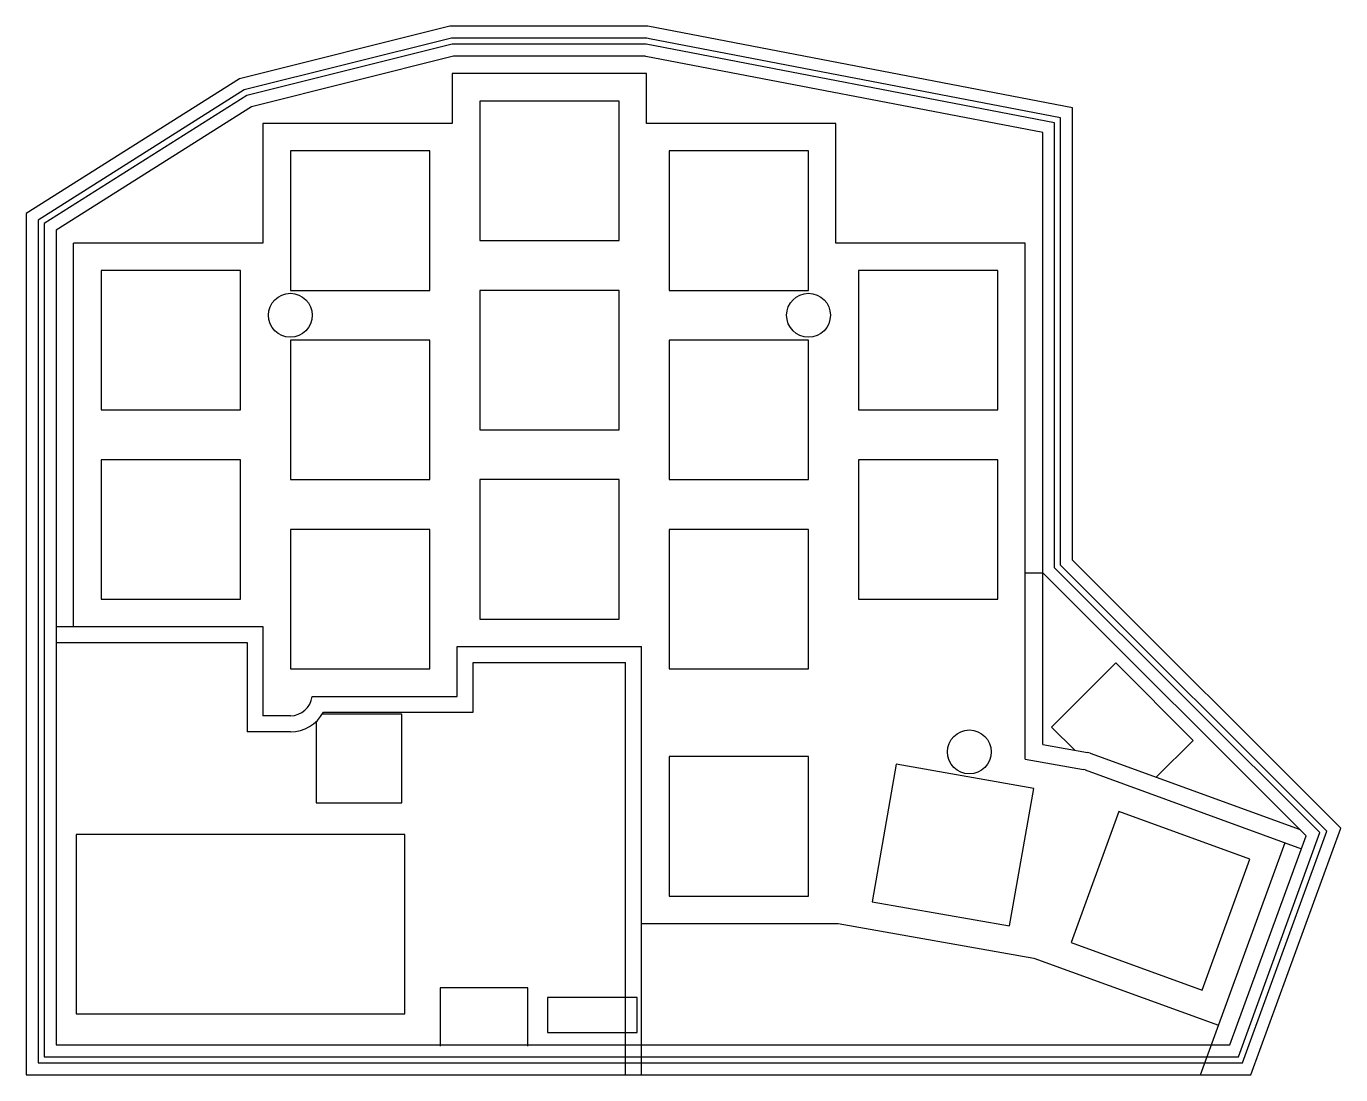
# Model space of a CAD drawing. Header units: millimetres. Extents: x 6 to 137, y 4 to 110.
import ezdxf

# ---------------------------------------------------------------- set-up
doc = ezdxf.new("R2010")
doc.units = ezdxf.units.MM
doc.layers.get('0').update_dxf_attribs({"linetype": 'CONTINUOUS'})

msp = doc.modelspace()

# ---------------------------------------------------------------- linework, layer by layer
for p, q in [((67.75, 104.75), (48.25, 104.75)), ((48.25, 104.75), (48.25, 99.75)), ((67.75, 99.75), (67.75, 104.75)), ((48.25, 99.75), (29.25, 99.75)), ((29.25, 99.75), (29.25, 87.75)), ((86.75, 99.75), (67.75, 99.75)), ((86.75, 87.75), (86.75, 99.75)), ((10.25, 49.25), (10.25, 87.75)), ((29.25, 87.75), (10.25, 87.75)), ((105.75, 87.75), (86.75, 87.75)), ((105.75, 54.66), (105.75, 87.75)), ((105.75, 54.66), (107.5, 54.66)), ((105.75, 35.94), (105.75, 54.66)), ((107.5, 37.41), (107.5, 54.66)), ((8.5, 49.25), (29.25, 49.25)), ((29.25, 49.25), (29.25, 42.25)), ((8.5, 47.65), (27.65, 47.65)), ((27.65, 47.65), (27.65, 42.25)), ((48.75, 42.25), (48.75, 47.25)), ((48.75, 47.25), (67.25, 47.25)), ((67.25, 4.28), (67.25, 47.25)), ((50.35, 40.65), (50.35, 45.65)), ((50.35, 45.65), (65.65, 45.65)), ((65.65, 4.28), (65.65, 45.65)), ((114.83, 45.61), (108.39, 39.17)), ((122.61, 37.83), (114.83, 45.61)), ((27.65, 42.25), (27.65, 38.7)), ((29.25, 42.25), (29.25, 40.3)), ((34.19, 42.25), (48.75, 42.25)), ((32, 40.3), (29.25, 40.3)), ((34.6, 39.73), (34.6, 31.55)), ((43.2, 40.45), (35.2, 40.45)), ((35.32, 40.65), (50.35, 40.65)), ((43.2, 31.55), (43.2, 40.45)), ((32, 38.7), (27.65, 38.7)), ((108.39, 39.17), (110.73, 36.84)), ((107.5, 37.41), (111.99, 36.62)), ((118.9, 34.13), (122.61, 37.83)), ((105.75, 35.94), (111.61, 34.91)), ((112.28, 36.54), (111.99, 36.62)), ((112.28, 36.54), (133.33, 28.88)), ((111.75, 34.87), (111.61, 34.91)), ((111.75, 34.87), (133.47, 26.96)), ((34.6, 31.55), (43.2, 31.55)), ((123.34, 4.28), (131.82, 27.57)), ((67.25, 19.45), (86.97, 19.45)), ((86.97, 19.45), (106.61, 15.99)), ((106.61, 15.99), (125.15, 9.24)), ((47.03, 13.01), (47.03, 7.16)), ((55.82, 13.01), (47.03, 13.01)), ((55.82, 7.16), (55.82, 13.01))]:
    msp.add_line(p, q)
for points in [[(5.5, 4.28), (128.4, 4.28), (137.41, 29.04), (110.5, 55.91), (110.5, 101.3), (67.88, 109.5), (48.01, 109.5), (26.91, 104.22), (5.5, 90.7)], [(6.7, 5.48), (127.56, 5.48), (136.02, 28.73), (109.3, 55.41), (109.3, 100.31), (68.03, 108.25), (67.77, 108.3), (48.16, 108.3), (27.38, 103.11), (6.7, 90.04)], [(7.3, 6.08), (127.14, 6.08), (135.32, 28.58), (108.7, 55.16), (108.7, 99.82), (67.71, 107.7), (48.23, 107.7), (27.62, 102.55), (7.3, 89.71)], [(8.5, 7.28), (126.29, 7.28), (133.93, 28.27), (107.5, 54.66), (107.5, 98.83), (67.69, 106.48), (67.6, 106.5), (48.38, 106.5), (28.1, 101.43), (8.5, 89.05)], [(51, 88), (65, 88), (65, 102), (51, 102)], [(32, 83), (46, 83), (46, 97), (32, 97)], [(70, 83), (84, 83), (84, 97), (70, 97)], [(13, 71), (27, 71), (27, 85), (13, 85)], [(89, 71), (103, 71), (103, 85), (89, 85)], [(51, 69), (65, 69), (65, 83), (51, 83)], [(32, 64), (46, 64), (46, 78), (32, 78)], [(70, 64), (84, 64), (84, 78), (70, 78)], [(13, 52), (27, 52), (27, 66), (13, 66)], [(89, 52), (103, 52), (103, 66), (89, 66)], [(51, 50), (65, 50), (65, 64), (51, 64)], [(32, 45), (46, 45), (46, 59), (32, 59)], [(70, 45), (84, 45), (84, 59), (70, 59)], [(70, 22.2), (84, 22.2), (84, 36.2), (70, 36.2)], [(90.38, 21.64), (104.16, 19.21), (106.6, 33), (92.81, 35.43)], [(110.35, 17.55), (123.5, 12.77), (128.29, 25.92), (115.14, 30.71)], [(10.5, 10.39), (43.5, 10.39), (43.5, 28.39), (10.5, 28.39)], [(57.82, 8.52), (66.82, 8.52), (66.82, 12.03), (57.82, 12.03)]]:
    msp.add_lwpolyline(points, close=True)
for centre in [(32, 80.5), (84, 80.5), (100.14, 36.68)]:
    msp.add_circle(centre, 2.2)
for radius, end in [(2.2, 353.475), (3.8, 330.8668)]:
    msp.add_arc((32, 42.5), radius, 270, end)

doc.saveas('drawing.dxf')
